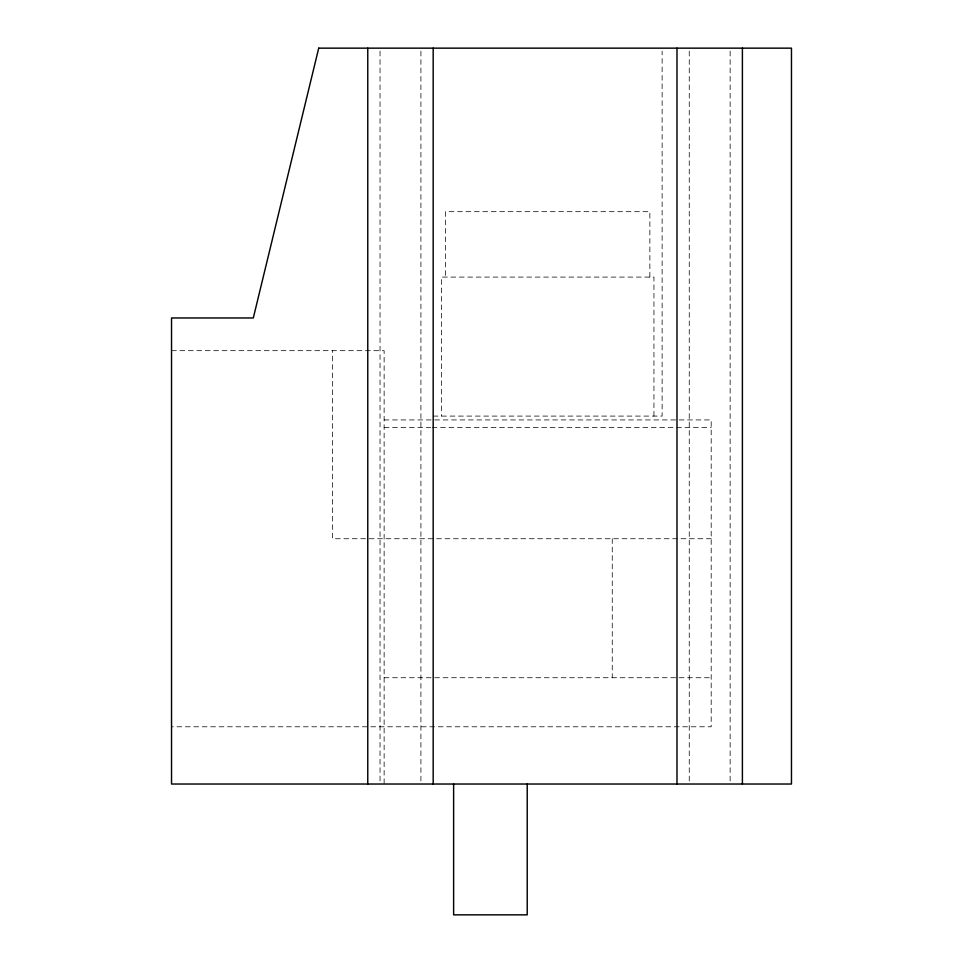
<?xml version="1.0" encoding="UTF-8"?>
<svg xmlns="http://www.w3.org/2000/svg" width="963" height="963" viewBox="0 0 963 963"><rect width="100%" height="100%" fill="white"/><g stroke="black" fill="none" stroke-linecap="round" stroke-linejoin="round"><path stroke-width="0.72" stroke-dasharray="4.82 3.61" d="M171.534 350.676L384.129 350.676L384.129 784.026M433.181 416.088L662.123 416.088L662.123 51.159M384.129 419.928L711.188 419.928L711.188 726.788L171.534 726.788M384.129 427.62L430.63 427.62M432.134 427.62L711.188 427.62M711.188 538.738L332.62 538.738L332.62 350.676M384.129 677.735L711.188 677.735M730.135 51.159L730.135 782.522M689.255 51.159L689.255 782.522M653.949 416.088L653.949 277.091L441.367 277.091L441.367 416.088M649.869 277.091L649.869 211.679L445.436 211.679L445.436 277.091M612.251 538.738L612.251 677.735M420.915 51.159L420.915 782.522M380.036 51.159L380.036 784.026"/><path stroke-width="1.44" d="M742.401 48.15L742.401 784.026M676.989 48.15L676.989 784.026M527.218 784.026L527.218 914.85L453.621 914.85L453.621 784.026M433.181 48.15L433.181 784.026M367.77 48.15L367.77 784.026M318.717 48.15L253.305 317.971L171.534 317.971L171.534 784.026L791.466 784.026L791.466 48.15L318.717 48.15"/></g></svg>
